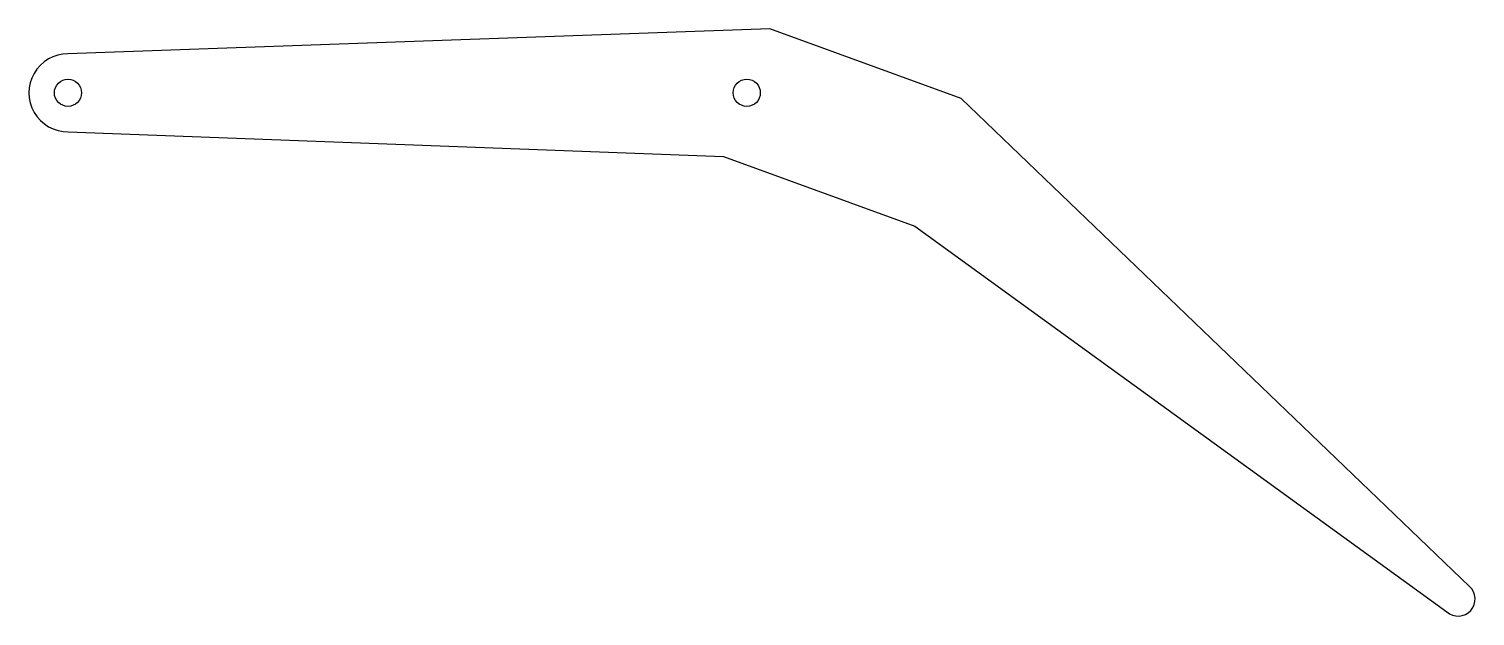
# Model space of a CAD drawing. Header units: millimetres. Extents: x -6 to 207, y -77 to 9.
import ezdxf

# ---------------------------------------------------------------- set-up
doc = ezdxf.new("R2010")
doc.units = ezdxf.units.MM

msp = doc.modelspace()

# ---------------------------------------------------------------- linework, layer by layer
at = {"color": 7, "linetype": 'Continuous', "lineweight": 25}
for p, q in [((103.42, 9.4), (-0.01, 5.75)), ((131.61, -0.86), (103.42, 9.4)), ((206.46, -72.68), (131.61, -0.86)), ((0.04, -5.75), (96.58, -9.4)), ((96.58, -9.4), (124.77, -19.66)), ((124.77, -19.66), (203.13, -76.4))]:
    msp.add_line(p, q, dxfattribs=at)
for centre in [(0, 0), (100, 0)]:
    msp.add_circle(centre, 2, dxfattribs=at)
for centre, radius, start, end in [((0, 0), 5.75, 90.0513, 270.4075), ((204.8, -74.54), 2.5, 228.2005, 48.2005)]:
    msp.add_arc(centre, radius, start, end, dxfattribs=at)

doc.saveas('drawing.dxf')
